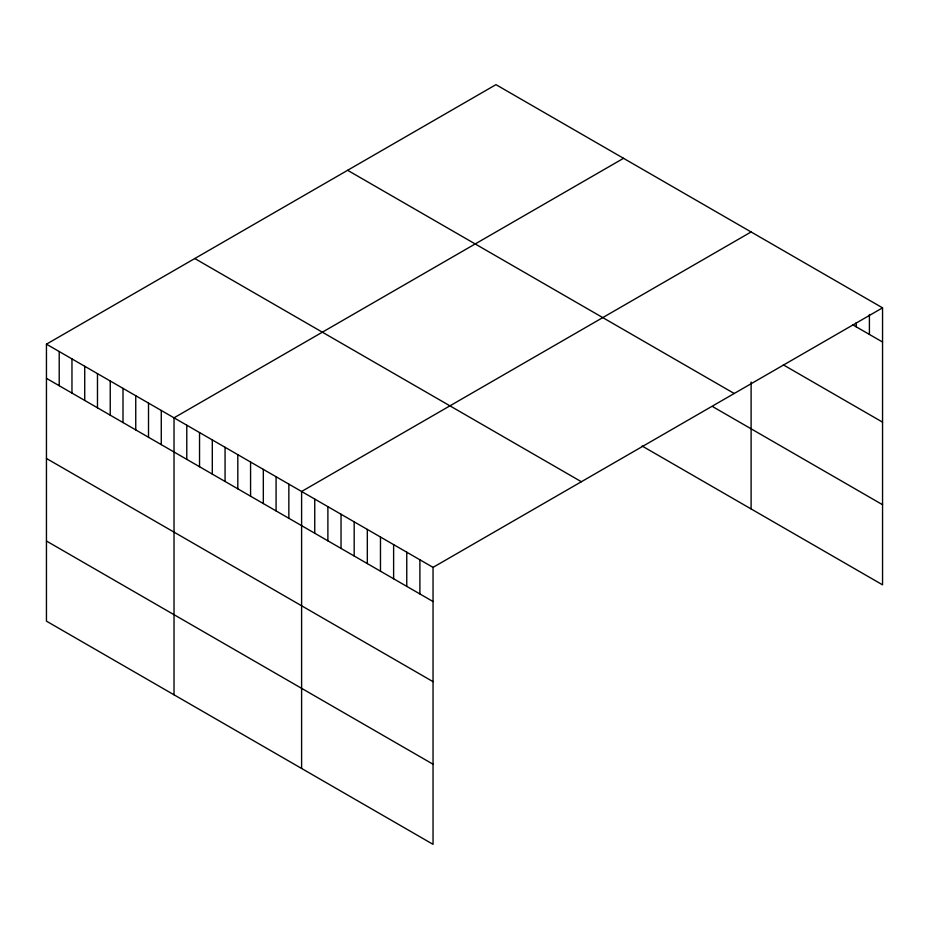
<?xml version="1.0" encoding="UTF-8"?>
<svg xmlns="http://www.w3.org/2000/svg" width="929" height="929" viewBox="0 0 929 929"><rect width="100%" height="100%" fill="white"/><g stroke="black" fill="none" stroke-linecap="round" stroke-linejoin="round"><path stroke-width="1.39" d="M882.55 307.847L433.042 567.375L433.042 844.345L46.45 621.153L46.45 344.171L495.958 84.655L882.55 307.847L882.55 584.829L642.09 446.001M623.533 158.313L174.025 417.829L174.025 694.799M751.108 231.96L301.6 491.487L301.6 768.457M852.671 324.778L882.55 342.023M783.368 364.888L882.55 422.149M347.62 170.297L734.212 393.49M712.833 406.716L882.55 504.702M194.788 258.529L581.38 481.733M46.45 344.171L433.042 567.375M46.45 378.347L433.042 601.539M46.45 458.473L433.042 681.665M46.45 541.026L433.042 764.219M869.405 314.501L869.405 334.44M856.259 322.572L856.259 326.845M751.108 382.04L751.108 508.941M419.896 559.781L419.896 593.956M406.763 552.198L406.763 586.362M393.617 544.603L393.617 578.779M380.472 537.02L380.472 571.184M367.327 529.425L367.327 563.601M354.181 521.843L354.181 556.006M341.036 514.248L341.036 548.424M327.891 506.665L327.891 540.829M314.745 499.07L314.745 533.246M288.849 484.114L288.849 518.289M276.087 476.751L276.087 510.927M263.325 469.389L263.325 503.564M250.575 462.015L250.575 496.191M237.812 454.653L237.812 488.828M225.062 447.29L225.062 481.466M212.3 439.928L212.3 474.104M199.538 432.554L199.538 466.73M186.787 425.192L186.787 459.367M161.274 410.455L161.274 444.631M148.512 403.093L148.512 437.269M135.75 395.731L135.75 429.906M123 388.368L123 422.544M110.237 380.995L110.237 415.17M97.475 373.632L97.475 407.808M84.725 366.27L84.725 400.445M71.963 358.908L71.963 393.072M59.212 351.534L59.212 385.709"/></g></svg>
